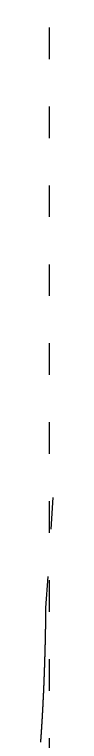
# Model space of a CAD drawing. Header units: millimetres. Extents: x 19715 to 35549, y 3563 to 14826.
# Drawn here: x 21211.4 to 21216.5, y 8803.9 to 9080.1 of the extents above; entities that cross this region are included whole.
import ezdxf

# ---------------------------------------------------------------- set-up
doc = ezdxf.new("R2010")
doc.units = ezdxf.units.MM
doc.linetypes.add('ACAD_ISO03W100', pattern=[30, 12, -18])
doc.layers.get('0').update_dxf_attribs({"linetype": 'ACAD_ISO03W100'})

msp = doc.modelspace()

# ---------------------------------------------------------------- linework, layer by layer
msp.add_lwpolyline([(21214.94, 7833.18), (21214.94, 11293.27)])
msp.add_lwpolyline([(21214.94, 7833.18), (21214.94, 11293.27)])
msp.add_lwpolyline([(21214.94, 7833.18), (21214.94, 11293.27)])
msp.add_lwpolyline([(21211.6, 8803.58, 0.00028), (21211.65, 8804.27, 0.000272), (21211.7, 8804.97, 0.000276), (21211.75, 8805.67, 0.000268), (21211.8, 8806.37, 0.000272), (21211.85, 8807.06, 0.000264), (21211.89, 8807.77, 0.000268), (21211.94, 8808.46, 0.00026), (21211.98, 8809.16, 0.000264), (21212.03, 8809.86, 0.000256), (21212.07, 8810.56, 0.00026), (21212.11, 8811.25, 0.000252), (21212.16, 8811.96, 0.000256), (21212.2, 8812.65, 0.000248), (21212.24, 8813.36, 0.000252), (21212.28, 8814.05, 0.000244), (21212.32, 8814.75, 0.000248), (21212.36, 8815.45, 0.00024), (21212.39, 8816.15, 0.000244), (21212.43, 8816.84, 0.000236), (21212.47, 8817.55, 0.00024), (21212.5, 8818.24, 0.000232), (21212.54, 8818.95, 0.000236), (21212.57, 8819.64, 0.000228), (21212.61, 8820.35, 0.000232), (21212.64, 8821.04, 0.000224), (21212.67, 8821.75, 0.000228), (21212.71, 8822.44, 0.00022), (21212.74, 8823.14, 0.000224), (21212.77, 8823.84, 0.000216), (21212.8, 8824.54, 0.00022), (21212.83, 8825.24, 0.000212), (21212.86, 8825.94, 0.000216), (21212.89, 8826.63, 0.000208), (21212.91, 8827.34, 0.000212), (21212.94, 8828.03, 0.000204), (21212.97, 8828.74, 0.000208), (21212.99, 8829.43, 0.0002), (21213.02, 8830.14, 0.000204), (21213.04, 8830.83, 0.000196), (21213.07, 8831.54, 0.0002), (21213.09, 8832.23, 0.000192), (21213.12, 8832.94, 0.000196), (21213.14, 8833.63, 0.000188), (21213.16, 8834.34, 0.000192), (21213.18, 8835.03, 0.000184), (21213.2, 8835.74, 0.000188), (21213.22, 8836.43, 0.00018), (21213.24, 8837.14, 0.000184), (21213.26, 8837.83, 0.000176), (21213.28, 8838.54, 0.00018), (21213.3, 8839.23, 0.000172), (21213.32, 8839.94, 0.000176), (21213.34, 8840.63, 0.000168), (21213.35, 8841.33, 0.000172), (21213.37, 8842.03, 0.000164), (21213.39, 8842.73, 0.000168), (21213.4, 8843.43, 0.00016), (21213.42, 8844.13, 0.000164), (21213.43, 8844.83, 0.000156), (21213.45, 8845.53, 0.00016), (21213.46, 8846.23, 0.000152), (21213.47, 8846.93, 0.000156), (21213.49, 8847.63, 0.000148), (21213.5, 8848.33, 0.000152), (21213.51, 8849.03, 0.000144), (21213.52, 8849.73, 0.000148), (21213.53, 8850.42, 0.00014), (21213.55, 8851.13, 0.000144), (21213.56, 8851.82, 0.000136), (21213.57, 8852.53, 0.00014), (21213.58, 8853.22, 0.000132), (21213.59, 8853.94, 0.000136), (21213.59, 8854.62), (21216.53, 8899.17)], format="xyb")
msp.add_lwpolyline([(21211.6, 8803.58, 0.00028), (21211.65, 8804.27, 0.000272), (21211.7, 8804.97, 0.000276), (21211.75, 8805.67, 0.000268), (21211.8, 8806.37, 0.000272), (21211.85, 8807.06, 0.000264), (21211.89, 8807.77, 0.000268), (21211.94, 8808.46, 0.00026), (21211.98, 8809.16, 0.000264), (21212.03, 8809.86, 0.000256), (21212.07, 8810.56, 0.00026), (21212.11, 8811.25, 0.000252), (21212.16, 8811.96, 0.000256), (21212.2, 8812.65, 0.000248), (21212.24, 8813.36, 0.000252), (21212.28, 8814.05, 0.000244), (21212.32, 8814.75, 0.000248), (21212.36, 8815.45, 0.00024), (21212.39, 8816.15, 0.000244), (21212.43, 8816.84, 0.000236), (21212.47, 8817.55, 0.00024), (21212.5, 8818.24, 0.000232), (21212.54, 8818.95, 0.000236), (21212.57, 8819.64, 0.000228), (21212.61, 8820.35, 0.000232), (21212.64, 8821.04, 0.000224), (21212.67, 8821.75, 0.000228), (21212.71, 8822.44, 0.00022), (21212.74, 8823.14, 0.000224), (21212.77, 8823.84, 0.000216), (21212.8, 8824.54, 0.00022), (21212.83, 8825.24, 0.000212), (21212.86, 8825.94, 0.000216), (21212.89, 8826.63, 0.000208), (21212.91, 8827.34, 0.000212), (21212.94, 8828.03, 0.000204), (21212.97, 8828.74, 0.000208), (21212.99, 8829.43, 0.0002), (21213.02, 8830.14, 0.000204), (21213.04, 8830.83, 0.000196), (21213.07, 8831.54, 0.0002), (21213.09, 8832.23, 0.000192), (21213.12, 8832.94, 0.000196), (21213.14, 8833.63, 0.000188), (21213.16, 8834.34, 0.000192), (21213.18, 8835.03, 0.000184), (21213.2, 8835.74, 0.000188), (21213.22, 8836.43, 0.00018), (21213.24, 8837.14, 0.000184), (21213.26, 8837.83, 0.000176), (21213.28, 8838.54, 0.00018), (21213.3, 8839.23, 0.000172), (21213.32, 8839.94, 0.000176), (21213.34, 8840.63, 0.000168), (21213.35, 8841.33, 0.000172), (21213.37, 8842.03, 0.000164), (21213.39, 8842.73, 0.000168), (21213.4, 8843.43, 0.00016), (21213.42, 8844.13, 0.000164), (21213.43, 8844.83, 0.000156), (21213.45, 8845.53, 0.00016), (21213.46, 8846.23, 0.000152), (21213.47, 8846.93, 0.000156), (21213.49, 8847.63, 0.000148), (21213.5, 8848.33, 0.000152), (21213.51, 8849.03, 0.000144), (21213.52, 8849.73, 0.000148), (21213.53, 8850.42, 0.00014), (21213.55, 8851.13, 0.000144), (21213.56, 8851.82, 0.000136), (21213.57, 8852.53, 0.00014), (21213.58, 8853.22, 0.000132), (21213.59, 8853.94, 0.000136), (21213.59, 8854.62), (21216.53, 8899.17)], format="xyb")
msp.add_lwpolyline([(21211.6, 8803.58, 0.00028), (21211.65, 8804.27, 0.000272), (21211.7, 8804.97, 0.000276), (21211.75, 8805.67, 0.000268), (21211.8, 8806.37, 0.000272), (21211.85, 8807.06, 0.000264), (21211.89, 8807.77, 0.000268), (21211.94, 8808.46, 0.00026), (21211.98, 8809.16, 0.000264), (21212.03, 8809.86, 0.000256), (21212.07, 8810.56, 0.00026), (21212.11, 8811.25, 0.000252), (21212.16, 8811.96, 0.000256), (21212.2, 8812.65, 0.000248), (21212.24, 8813.36, 0.000252), (21212.28, 8814.05, 0.000244), (21212.32, 8814.75, 0.000248), (21212.36, 8815.45, 0.00024), (21212.39, 8816.15, 0.000244), (21212.43, 8816.84, 0.000236), (21212.47, 8817.55, 0.00024), (21212.5, 8818.24, 0.000232), (21212.54, 8818.95, 0.000236), (21212.57, 8819.64, 0.000228), (21212.61, 8820.35, 0.000232), (21212.64, 8821.04, 0.000224), (21212.67, 8821.75, 0.000228), (21212.71, 8822.44, 0.00022), (21212.74, 8823.14, 0.000224), (21212.77, 8823.84, 0.000216), (21212.8, 8824.54, 0.00022), (21212.83, 8825.24, 0.000212), (21212.86, 8825.94, 0.000216), (21212.89, 8826.63, 0.000208), (21212.91, 8827.34, 0.000212), (21212.94, 8828.03, 0.000204), (21212.97, 8828.74, 0.000208), (21212.99, 8829.43, 0.0002), (21213.02, 8830.14, 0.000204), (21213.04, 8830.83, 0.000196), (21213.07, 8831.54, 0.0002), (21213.09, 8832.23, 0.000192), (21213.12, 8832.94, 0.000196), (21213.14, 8833.63, 0.000188), (21213.16, 8834.34, 0.000192), (21213.18, 8835.03, 0.000184), (21213.2, 8835.74, 0.000188), (21213.22, 8836.43, 0.00018), (21213.24, 8837.14, 0.000184), (21213.26, 8837.83, 0.000176), (21213.28, 8838.54, 0.00018), (21213.3, 8839.23, 0.000172), (21213.32, 8839.94, 0.000176), (21213.34, 8840.63, 0.000168), (21213.35, 8841.33, 0.000172), (21213.37, 8842.03, 0.000164), (21213.39, 8842.73, 0.000168), (21213.4, 8843.43, 0.00016), (21213.42, 8844.13, 0.000164), (21213.43, 8844.83, 0.000156), (21213.45, 8845.53, 0.00016), (21213.46, 8846.23, 0.000152), (21213.47, 8846.93, 0.000156), (21213.49, 8847.63, 0.000148), (21213.5, 8848.33, 0.000152), (21213.51, 8849.03, 0.000144), (21213.52, 8849.73, 0.000148), (21213.53, 8850.42, 0.00014), (21213.55, 8851.13, 0.000144), (21213.56, 8851.82, 0.000136), (21213.57, 8852.53, 0.00014), (21213.58, 8853.22, 0.000132), (21213.59, 8853.94, 0.000136), (21213.59, 8854.62), (21216.53, 8899.17)], format="xyb")

doc.saveas('drawing.dxf')
